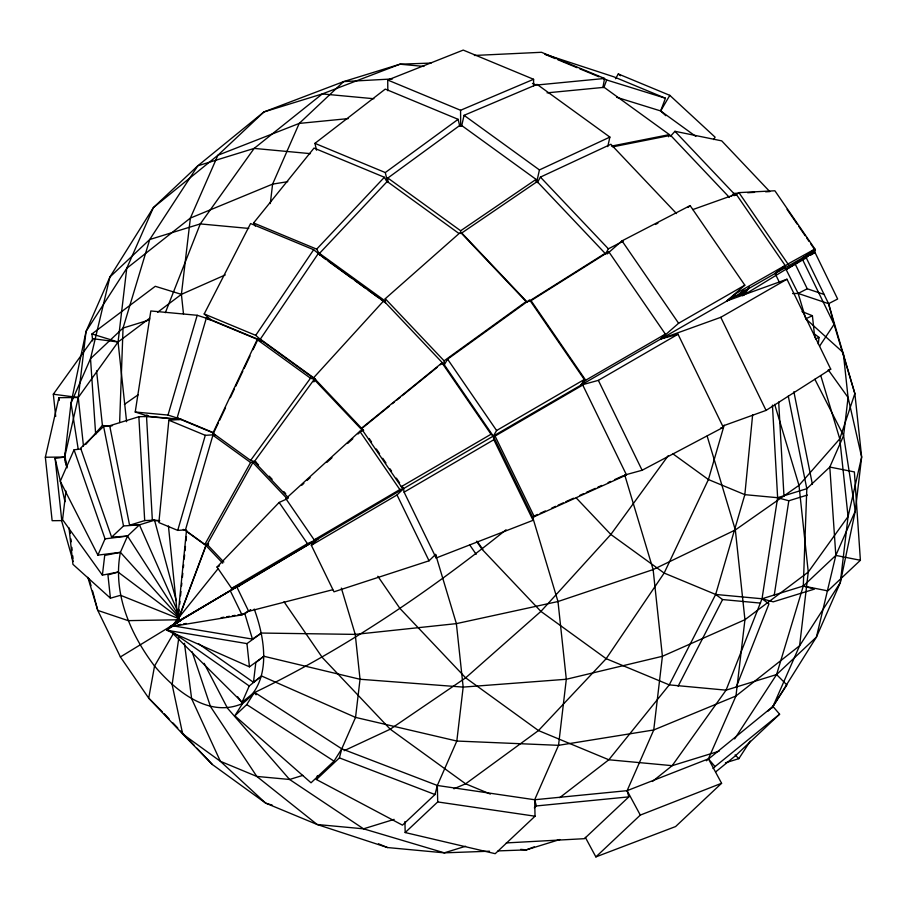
<?xml version="1.0" encoding="UTF-8"?>
<svg xmlns="http://www.w3.org/2000/svg" width="907" height="907" viewBox="0 0 907 907"><rect width="100%" height="100%" fill="white"/><g stroke="black" fill="none" stroke-linecap="round" stroke-linejoin="round"><path stroke-width="1.36" d="M119.633 422.549L123.046 328.051L149.734 239.516L197.794 165.811L263.926 111.946L343.64 81.596L400.01 64.193L431.131 63.071M214.018 432.922L181.502 419.419L168.861 420.213L158.872 522.568L177.727 530.391L186.15 529.858M752.64 414.737L744.84 494.655L715.657 594.448L669.264 684.876L608.835 759.771L559.687 797.672M177.579 620.059L186.4 531.355L205.912 545.481L207.896 544.608L206.048 545.606L177.568 621.59L181.4 619.719C391.654 494.973 602.94 371.19 815.382 250.581L810.665 243.722M178.736 614.05L179.155 609.821M179.722 604.187L180.005 601.375M180.561 595.74L180.981 591.511M181.536 585.888L181.819 583.065M182.386 577.43L182.806 573.213M183.361 567.578L183.645 564.766M184.2 559.131L184.62 554.903M185.039 550.685L185.459 546.456M186.026 540.821L186.445 536.604M65.95 491.05L62.583 519.654L102.389 575.14L118.069 572.068L178.01 617.168M102.389 575.14L104.713 555.401L120.393 552.329L127.524 536.06L139.429 524.858L154.541 520.199L159.757 520.686M254.232 609.051C265.218 639.072 272.236 681.769 242.566 703.492C208.769 718.48 175.221 690.51 154.541 666.044C130.279 634.072 112.513 593.053 120.393 552.329L97.911 555.129L60.27 481.243L74.045 449.827L81.074 448.954M183.497 313.992L181.4 294.356L190.379 218.077L217.929 155.233L263.926 111.946L322.28 93.931L400.01 64.193L423.943 66.426M270.309 203.576L272.599 184.121L299.208 123.42L343.64 81.596L392.459 78.954M198.486 643.698L253.484 682.313L255.808 662.563L263.926 656.283L360.034 679.264L463.171 687.098L566.308 679.264L662.405 656.283L744.942 619.719L808.262 572.068L848.068 516.582L861.65 457.037L854.859 393.57L828.579 303.675L805.938 257.135L815.382 250.581M818.273 343.991L819.044 337.415L814.52 334.014M178.838 637.666L172.126 684.615L182.681 734.001L212.363 764.522L265.672 803.126L317.178 824.508L387.493 847.546L444.294 852.841L489.553 851.208M742.504 295.807L744.942 294.356L745.531 290.217M178.77 419.17L148.703 416.37L135.222 412.016L150.823 310.965L197.193 315.285L210.685 319.627L262.191 341.009L315.5 379.614L313.833 381.904M774.283 594.913L788.818 500.777L807.377 495.052M602.883 87.537L604.572 78.467L541.49 52.289L474.395 55.463M461.618 126.198L464.055 115.325L537.057 84.362L609.878 137.093L607.758 146.605M536.706 182.148L539.438 169.926L609.878 137.093M61.812 520.595L52.141 520.697L45.35 457.23L58.932 397.685L78.263 397.493L118.069 342.007L149.734 318.187M784.906 267.111L798.171 293.437L805.779 318.776L843.272 352.619L848.068 397.493L861.65 457.037L855.301 510.981L835.823 555.413L816.436 637.065L772.979 706.451L767.934 711.201M288.256 497.558L254.277 461.686L314.162 379.466L315.5 379.614L313.765 377.765L363.548 430.337L359.818 431.301L285.864 498.669L314.162 539.858L317.892 538.905L311.339 545.277L333.98 591.817L429.045 560.798L435.598 554.415L456.38 623.631L463.171 687.098L456.822 741.042L437.333 785.473L434.986 794.532L402.459 825.143L316.418 779.521L317.427 775.644M316.418 779.521L339.411 757.878L341.769 748.819L355.544 717.403L360.034 679.264L355.238 634.39L341.338 588.087M177.727 530.391L205.288 435.326L215.118 434.714M215.412 434.884L212.907 435.224L185.357 530.278L204.869 544.415L208.621 543.905M724.16 425.213L708.412 479.542L664.151 573.065L606.182 658.686L538.475 730.566L465.631 783.807L453.897 788.784M135.222 412.016L168.01 415.066L197.193 315.285M213.542 433.081L177.126 417.957L206.308 318.176L210.685 319.627L204.2 313.969L250.581 223.553L313.663 249.731L325.885 259.538M734.647 738.91L776.596 674.559L803.296 586.024L806.811 488.703L788.285 396.132M603.824 87.616L606.681 79.986L665.432 98.228L660.67 110.949L665.817 115.699M177.931 620.161L205.912 545.481M165.335 312.7L200.277 223.916L254.153 148.408L322.28 93.931L373.911 98.738M736.065 687.449L768.955 603.881L762.027 598.767L715.657 594.448L664.151 573.065L610.842 534.461L576.24 497.943M668.527 136.764L669.411 134.621L604.13 87.333L547.057 92.854M97.911 555.129L105.042 538.86L74.045 449.827M170.028 630.671L242.101 702.245L249.232 685.987L261.601 676.021L355.544 717.403L456.822 741.042L558.531 745.327L653.743 729.965L735.962 695.998L799.6 645.75L840.301 582.645L855.301 510.981L843.589 435.632L848.068 397.493L828.579 370.317M404.93 821.572L405.18 832.547L495.199 853.691L535.039 816.209L534.665 799.747L558.531 745.327L566.308 679.264L557.986 601.534L532.534 516.752L493.317 436.154L444.294 364.795L442.571 362.947L440.383 364.716M506.31 842.92L584.403 838.68L628.834 796.868L627.122 790.666L653.743 729.965L662.405 656.283L653.131 569.585L624.753 475.03L642.111 470.257L723.31 427.31L678.017 334.23L660.659 339.003L665.364 334.105L608.756 251.715L531.026 300.648L585.707 380.226L581.002 385.124L582.748 385.033L626.488 474.939L534.28 516.673L532.534 516.752L533.067 520.312L436.131 557.975L404.103 492.161L403.581 488.601L401.971 486.277M706.36 760.769L772.979 706.451L799.6 645.75L808.262 572.068L798.988 485.37L774.657 404.329M311.339 545.277L397.017 494.984L403.581 488.601L401.279 486.685L361.258 428.433L442.004 362.879L444.294 364.795L444.113 360.839L526.139 301.589L460.507 232.294L385.26 298.72L385.441 302.677L318.289 253.529L260.32 339.15L262.191 341.009L257.18 339.603L212.907 433.127L250.604 460.427L255.615 461.833L258.529 464.917M214.143 431.811L218.338 422.968M219.528 420.44L225.514 407.799M230.299 397.685L234.482 388.842M235.684 386.314L242.861 371.144M244.062 368.616L250.037 355.986M253.03 349.66L257.815 339.547L262.191 341.009L255.706 335.352L204.2 313.969M678.119 686.225L722.573 599.561L760.519 603.098M204.869 544.415L250.604 462.513L255.615 461.833L254.277 461.686M255.615 461.833L252.894 462.559L207.147 544.461L223.814 562.045M537.329 182.647L540.425 177.103L610.865 144.27L676.509 213.564M605.286 254.391L608.382 248.835L623.245 241.137M173.622 633.131L154.541 666.044L148.703 698.141L182.681 734.001L220.378 761.302L265.672 803.126L272.338 805.201M735.192 295.977L744.942 294.356L749.182 287.043M678.017 334.23L598.359 380.362L581.002 385.124L584.301 379.5L529.62 299.911L447.582 359.172L444.294 364.795L383.718 300.818L313.629 377.754L260.32 339.15M615.49 78.773L618.302 73.966L669.808 95.348L715.09 137.172L713.684 139.565M616.613 97.276L660.67 110.949L669.808 95.348M584.301 379.5L496.605 430.519L493.317 436.154L493.85 439.714L533.067 520.312M707.154 436.097L735.339 529.96L744.942 619.719L735.962 695.998L708.412 758.842L627.122 790.666L534.665 799.747L437.333 785.473L341.769 748.819L334.025 761.143L311.033 782.786L234.834 715.804L242.566 703.492L237.611 696.701M234.834 715.804L246.738 704.603L254.47 692.29L341.769 748.819M725.419 762.81L738.831 758.671L750.27 741.121M771.63 708.356L786.891 684.955L776.596 674.559L726.065 690.159L669.264 684.876L606.182 658.686L540.901 611.409L482.048 549.279L476.504 541.218M819.633 346.077L834.077 324.355L828.579 303.675L798.171 293.437L792.571 293.539M255.706 335.352L313.663 249.731M55.701 416.415L53.332 394.216L93.138 338.73L118.069 342.007L126.595 421.71M250.604 460.427L310.489 378.208L315.5 379.614L313.629 377.754M668.232 455.665L610.842 534.461L540.901 611.409L465.654 677.835L390.237 729.205L344.138 750.701M179.337 621.374L181.4 619.719L173.815 623.857L218.111 568.644M255.332 226.081L253.597 222.963L314.026 148.068L384.387 177.262L387.289 182.466M85.734 444.453L102.412 425.417L96.573 370.884M670.647 136.129L674.944 131.3L721.711 140.857L769.771 191.581L765.621 191.796M731.223 196.32L733.797 193.418L739.341 193.134M253.597 222.963L316.679 249.142L384.387 177.262M318.289 253.529L320.16 255.389L319.479 253.393L387.187 181.513L458.863 233.416M332.676 589.743L248.688 611.318L236.965 587.237L242.112 583.62L231.659 588.371L217.011 567.045L279.141 502.455L287.27 498.759M606.874 253.677L608.756 251.715M110.246 426.018L103.613 426.483L80.621 448.137L111.618 537.171L127.524 536.06L178.362 615.003M111.618 537.171L123.522 525.969L139.429 524.858L177.432 610.74M405.18 832.547L437.707 801.935L437.333 785.473M534.336 807.876L536.377 805.949L628.834 796.868M814.871 379.285L843.589 435.632L829.803 467.06L835.823 555.413L803.296 586.024L762.027 598.767L726.065 690.159L672.178 765.667L652.405 781.483M673.005 453.897L708.412 479.542L744.84 494.655L777.628 497.705L806.811 488.703L829.803 467.06L854.383 471.923L860.392 560.277L827.864 590.888L803.296 586.024L814.475 589.096L773.217 601.84L762.027 598.767L777.628 497.705L772.435 405.112M776.596 674.559L816.436 637.065L840.301 582.645L848.068 516.582L839.757 438.852L820.767 375.611M585.332 837.365L595.876 856.911L640.308 815.087L721.587 783.274L708.412 758.842L715.033 766.585L712.993 768.512M772.979 706.451L779.601 714.194L735.169 756.019L715.657 771.914M721.587 783.274L675.59 826.56L595.876 856.911M301.793 485.222L303.879 483.329M307.008 480.483L310.126 477.638M326.792 462.457L332.007 457.706M347.63 443.478L352.834 438.739M358.05 433.988L362.21 430.201L363.548 430.337L361.258 428.433M607.225 253.835L621.998 240.877L690.125 205.606L744.806 285.183L726.858 300.92L786.981 279.231L830.721 369.138L766.064 410.395L722.936 425.95M688.016 207.454L690.125 205.606M744.806 285.183L678.606 323.266L660.659 339.003L720.782 317.314L786.981 279.231M362.913 427.605L389.103 406.347M392.38 403.683L394.556 401.914M396.744 400.146L400.01 397.493M402.198 395.713L437.117 367.369M506.049 529.79C427.911 592.396 344.501 649.197 254.153 692.744L256.091 694.785M715.033 766.585L779.601 714.194M242.101 702.245L254.47 692.29M734.126 195.719L736.144 194.121L785.167 265.468L775.088 273.472L779.374 282.292M726.858 300.92L736.938 292.916L785.167 265.468M176.332 623.642L181.4 619.719L178.044 621.08M253.484 682.313L261.601 676.021M316.543 150.199L314.933 143.363L385.294 89.09L458.137 119.327L459.747 126.164M92.695 340.941L91.947 333.946L155.278 286.295L181.4 294.356L225.242 274.934M157.648 312.223L181.4 294.356M735.713 194.994L738.933 192.624L774.895 190.776L814.928 249.04L802.06 258.54L834.077 324.355L854.859 393.57L839.757 438.852L798.988 485.37L735.339 529.96L653.131 569.585L557.986 601.534L456.38 623.631L355.238 634.39L261.443 633.052L252.441 639.095L172.398 625.762L181.4 619.719L177.432 621.465M775.088 273.472L787.956 263.971L814.928 249.04M314.933 143.363L385.294 172.557L458.137 119.327M387.856 182.137L387.845 178.021L460.688 124.792L536.071 179.382L536.082 182.126M263.926 656.283L249.448 666.838L166.922 630.274L181.4 619.719L120.404 656.94L148.703 698.141L162.353 711.836M166.922 630.274L246.965 643.607L261.443 633.052M248.688 611.318L250.751 609.878M124.372 404.42L138.261 394.692M144.712 416.54L147.025 414.918M460.677 233.507L460.665 230.763L536.071 179.382M237.861 614.912L244.833 613.756L250.457 609.98M804.985 257.645L744.942 294.356L739.42 293.437M528.588 301.543L605.116 253.359L537.159 181.615L461.742 232.997L527.386 302.292M807.275 256.205L809.566 254.776L786.448 269.356L806.981 257.497M810.416 255.343L815.008 252.463L837.649 299.004L828.579 303.675M249.108 610.581L242.022 614.878L169.586 626.884L181.4 619.719M169.586 626.884L242.112 583.62L173.815 623.857M231.659 588.371L307.439 543.656L317.892 538.905L236.965 587.237M314.162 539.858L399.84 489.565L403.581 488.601M401.279 486.685L491.027 434.238L493.317 436.154L495.063 436.063L582.748 385.033M404.103 492.161L493.85 439.714M585.707 380.226L665.364 334.105M655.455 224.471L657.926 223.179M815.008 252.463L802.06 258.54M798.171 293.437L807.241 288.777L824.429 294.56M805.779 318.776L812.411 315.715L814.758 337.585M217.011 567.045L219.335 565.991M533.815 516.174L537.658 514.439M540.221 513.283L545.345 510.958M551.751 508.067L555.594 506.321M558.156 505.165L563.27 502.852M565.832 501.684L573.519 498.215M579.924 495.313L583.768 493.578M586.33 492.41L595.298 488.363M597.849 487.195L601.692 485.46M608.098 482.558L610.66 481.402M614.504 479.667L623.472 475.608M387.811 90.7L387.731 80.031L460.575 110.269L533.588 79.294L533.633 85.961M815.45 338.946L819.044 337.415M387.731 80.031L463.228 50.089L533.588 79.294M534.234 846.855L526.321 849.882L498.034 850.902M828.102 370.079L830.721 369.138M692.778 209.585L736.144 194.121M149.666 319.831L123.046 328.051L90.519 358.662L71.029 403.105L64.692 457.037L65.281 462.559M139.429 524.858L129.588 525.232L109.69 425.746L138.862 416.744L148.703 416.37L146.526 416.438L152.353 520.267L158.884 520.879M129.588 525.232L144.689 520.573L154.541 520.199L176.253 600.627M302.859 775.383L289.594 779.476L256.794 776.426L220.378 761.302L191.638 698.741L184.45 643.29M394.16 819.372L363.548 828.828L317.178 824.508L256.794 776.426L210.492 706.576L192.137 651.782M719.149 751.166L672.178 765.667L608.835 759.771L538.475 730.566L465.654 677.835L400.01 608.54L377.822 576.24M465.574 846.265L444.294 852.841L363.548 828.828L289.594 779.476L227.464 708.152L204.109 663.312M559.88 839.519L526.321 849.882L520.697 849.36M118.069 572.068L107.944 574.947L110.427 598.178L120.563 595.298L178.815 618.676M720.634 428.036L723.31 427.31M285.864 498.669L288.347 498.022M611.499 146.118L669.411 134.621M612.69 146.866L670.602 135.358L729.455 197.488M172.398 625.762L175.176 625.297M177.965 624.832L180.754 624.379M183.543 623.914L186.32 623.449M221.149 617.678L223.938 617.213M226.727 616.76L229.505 616.295M232.294 615.83L235.083 615.365M287.78 181.672L272.599 184.121L190.379 218.077L126.742 268.325L86.04 331.429L71.029 403.105L78.195 449.146M73.127 561.501L61.914 521.865L55.123 458.398L64.692 457.037L78.263 397.493L86.04 331.429L109.906 277.009L153.362 207.624L197.794 165.811L254.153 148.408L310.466 153.646M105.042 538.86L127.524 536.06M348.243 118.602L299.208 123.42L217.929 155.233L153.362 207.624L126.742 268.325L118.069 342.007L91.947 333.946M537.76 84.929L604.572 78.467M747.64 192.715L754.556 192.363M624.753 475.03L626.488 474.939M109.69 425.746L112.502 425.644M780.201 497.614L777.628 497.705L788.818 500.777M152.353 520.267L154.541 520.199M178.6 619.764L128.159 620.637L97.763 610.4L87.832 577.328M45.35 457.23L64.692 457.037L67.152 467.865M248.756 228.428L200.277 223.916L149.734 239.516L109.906 277.009L90.519 358.662L95.666 434.396M207.873 319.366L210.685 319.627M146.526 416.438L179.325 419.499M53.332 394.216L78.263 397.493L83.467 446.074M102.412 425.417L110.722 426.517M437.707 801.935L535.039 816.209M835.823 555.413L860.392 560.277M168.01 415.066L181.502 419.419M177.126 417.957L180.402 419.057M339.411 757.878L434.986 794.532M802.06 311.566L812.411 315.715M665.432 98.228L613.926 76.846L544.926 54.239L555.186 58.615M557.76 59.681L577.067 67.696M579.641 68.762L598.96 76.778M601.534 77.843L606.681 79.986M532.454 83.433L536.366 85.065M206.308 318.176L257.815 339.547M168.861 420.213L205.288 435.326M183.237 529.405L187.001 530.969M490.347 794.067L465.631 783.807L390.237 729.205L322.28 657.473L284.016 601.772M378.48 843.805L387.493 847.546M741.064 292.644L744.942 294.356L744.398 290.206M246.738 704.603L334.025 761.143M741.495 291.952L744.942 294.356L743.593 290.353M173.611 632.893L249.232 685.987M660.67 110.949L695.828 136.413M464.055 115.325L539.438 169.926M387.845 178.021L460.665 230.763M319.479 253.393L384.761 300.671L385.441 302.677L380.861 299.355M328.175 261.193L352.222 278.619M354.512 280.274L365.975 288.573M368.265 290.229L378.57 297.7M257.18 339.603L310.489 378.208M212.907 435.224L250.604 462.513M715.657 594.448L722.573 599.561M618.302 73.966L620.49 75.712M110.427 598.178L72.934 564.335L69.034 527.874M741.937 291.374L744.942 294.356L742.992 290.625M735.089 754.885L738.831 758.671M674.944 131.3L733.797 193.418M540.425 177.103L608.382 248.835M385.26 298.72L444.113 360.839M314.162 379.466L362.21 430.201M269.209 476.186L272.123 479.259M283.766 491.56L285.705 493.612M252.894 462.559L286.873 498.431M206.048 545.606L222.714 563.19M164.303 713.798L169.11 718.866M172.954 722.924L177.761 728.004M180.64 731.042L194.098 745.248M196.989 748.286L212.363 764.522M383.718 300.818L385.441 302.677M120.393 552.329L178.588 616.601M742.459 290.966L744.942 294.356M787.072 209.392L797.298 224.267M798.874 226.557L805.167 235.707M806.731 237.997L809.089 241.432M738.933 192.624L787.956 263.971M788.546 264.742L790.088 266.987M621.998 240.877L678.606 323.266M447.582 359.172L496.605 430.519M442.004 362.879L491.027 434.238M477.275 541.377L482.807 549.427M469.849 545.107L476.175 554.313M369.149 438.5L371.553 441.992M376.36 448.988L379.557 453.647M382.765 458.307L385.963 462.967M389.965 468.794L391.563 471.13M396.37 478.114L399.579 482.773M359.818 431.301L399.84 489.565M279.141 502.455L307.439 543.656M316.679 249.142L320.16 255.389M627.122 790.666L640.308 815.087M795.518 264.685L807.241 288.777M720.782 317.314L766.064 410.395M598.359 380.362L642.111 470.257M495.063 436.063L534.28 516.673M397.017 494.984L429.045 560.798M230.299 590.797L242.022 614.878M120.404 656.94L97.763 610.4L92.605 591.013M244.833 613.756L252.441 639.095M88.999 578.859L91.029 585.65M534.665 799.747L536.377 805.949M385.294 172.557L387.55 182.137M55.123 458.398L64.998 501.707M793.874 391.745L812.4 484.315M103.613 426.483L123.522 525.969M435.598 554.415L436.131 557.975M246.965 643.607L249.448 666.838M58.932 397.685L59.227 400.463M64.862 453.205L66.2 465.699M70.054 530.561L70.349 533.361M70.95 538.973L71.256 541.785M71.857 547.386L72.152 550.198M72.753 555.81L73.059 558.61M168.43 525.947L177.897 619.685M778.694 402.062L783.965 496.061M138.862 416.744L144.689 520.573M460.575 110.269L460.688 126.266"/></g></svg>
